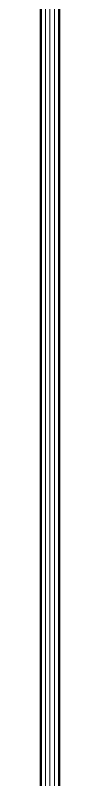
# Model space of a CAD drawing. Header units: millimetres. Extents: x -4402 to 30102, y 1696 to 6551.
# Drawn here: x 13474 to 13494, y 3450 to 4278 of the extents above; entities that cross this region are included whole.
import ezdxf

# ---------------------------------------------------------------- set-up
doc = ezdxf.new("R2010")
doc.units = ezdxf.units.MM
doc.layers.add('BETON', color=6, linetype='Continuous', lineweight=50)
doc.layers.add('GOR-020', color=2, linetype='Continuous', lineweight=20)

msp = doc.modelspace()

# ---------------------------------------------------------------- linework, layer by layer
at = {"layer": 'BETON'}
for p, q in [((13474.46, 1766.34), (13474.46, 6096.8)), ((13494.46, 1786.34), (13494.46, 6076.8))]:
    msp.add_line(p, q, dxfattribs=at)
at = {"layer": 'GOR-020'}
for p, q in [((13479.46, 1771.34), (13479.46, 6091.8)), ((13484.46, 1776.34), (13484.46, 6086.8)), ((13489.46, 1781.34), (13489.46, 6081.8))]:
    msp.add_line(p, q, dxfattribs=at)

doc.saveas('drawing.dxf')
